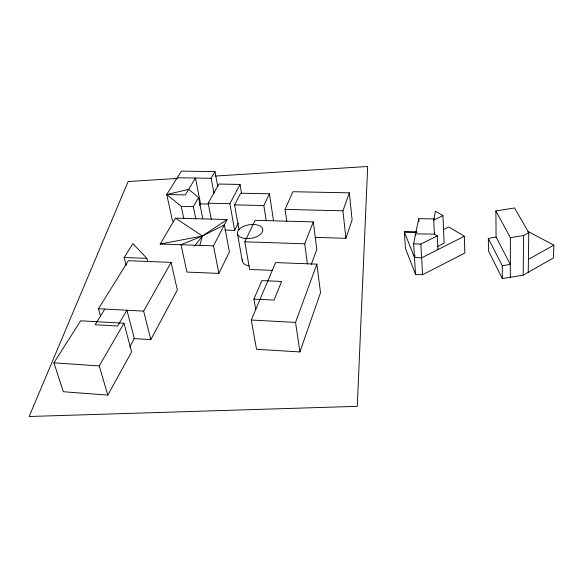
<?xml version="1.0" encoding="UTF-8"?>
<svg xmlns="http://www.w3.org/2000/svg" width="583" height="583" viewBox="0 0 583 583"><rect width="100%" height="100%" fill="white"/><g stroke="black" fill="none" stroke-linecap="round" stroke-linejoin="round"><path stroke-width="0.87" d="M510.314 277.275L510.373 237.682L495.885 210.988L514.549 207.963L528.781 232.697L528.242 272.297M488.343 238.36L502.262 265.724L510.336 264.405L496.089 237.092L488.343 238.36L488.503 250.93L502.313 278.587L523.206 275.161L523.614 235.525L528.781 232.697M527.739 231.947L528.621 231.801L553.85 245.13L553.464 257.934L523.206 275.161M434.692 232.471L434.401 234.118L437.286 235.896L437.928 249.597L437.388 249.262M443.24 229.702L448.772 226.955L464.338 236.261L464.819 253.029L422.602 274.724L415.548 274.396L413.639 243.811L415.584 233.841L434.401 234.126L433.73 220.192L435.355 211.235L442.942 215.557L444.108 243.118L437.323 246.631M414.856 255.624L414.491 257.533L421.626 257.832L464.338 236.261M414.841 255.784L414.491 257.533L404.332 231.925L416.852 232.121M434.481 218.895L418.747 218.698L415.584 233.841L415.694 235.656M199.743 245.625L202.388 236.006L227.115 219.551L175.527 218.144L160.179 244.029L213.487 245.858L227.115 219.551M315.163 237.361L345.879 238.323L352.11 219.944L349.355 192.827L292.863 191.72L285.058 209.406L286.821 221.664M299.924 351.935L320.526 292.688L316.868 264.15L275.57 262.576L251.288 320.038L256.52 349.283L299.924 351.935L295.545 322.414L316.868 264.15M345.879 238.323L342.942 210.813L349.355 192.827M311.256 264.383L316.817 249.495L313.311 221.904L255.077 220.316L244.816 241.814L249.619 269.455L272.254 270.366M307.416 263.939L304.705 243.796L313.311 221.904M253.926 299.101L261.884 280.605L281.589 281.451L274.061 300.07L253.926 299.101L255.755 309.595M266.227 220.797L263.822 205.544L269.412 193.789L240.633 193.206L234.592 204.866L238.986 229.804M218.865 273.405L229.396 251.987L224.368 224.856L202.388 236.006L181.036 244.743L186.954 272.079L218.865 273.405L213.487 245.858M224.885 230.088L234.672 230.38L238.214 223.289M234.672 230.38L229.891 203.715L240.036 184.432L218.895 184.053L208.197 203.212L211.272 219.128M133.616 338.563L150.815 339.598L177.334 290.043L171.096 262.386L128.384 260.71L98.483 308.735L100.655 316.423M107.811 395.121L131.634 351.841L123.968 323.237L80.622 320.803L53.913 362.83L63.336 391.732L107.811 395.121L99.227 365.927L123.968 323.237M129.725 347.009L134.396 338.606L126.912 310.236L117.657 326.035L95.153 324.753L104.787 309.07M150.815 339.598L143.629 311.118L171.096 262.386M199.67 205.42L200.559 203.853L195.443 178.041L185.343 194.911L166.76 194.525L172.459 220.585L173.829 221.751M214.019 193.49L211.155 178.303L215.01 171.606L181.437 171.111L166.76 194.525L181.226 206.375L193.316 206.666L198.577 197.542L188.673 189.358L166.76 194.525M126.198 265.433L124.172 257.511L132.931 243.621L146.887 258.378L147.521 261.031M194.7 246.033L202.388 236.006L175.527 218.144M528.417 259.42L553.85 245.13M433.73 220.192L442.942 215.557M413.639 243.811L420.831 244.088L437.286 235.896M160.179 244.029L202.388 236.006M510.373 237.682L523.614 235.525M177.123 178.449L128.122 181.524L29.15 416.502L357.27 406.336L367.669 166.498L215.229 176.059M416.779 232.121L404.332 231.925L405.455 248.438L415.548 274.396M177.283 177.742L211.155 178.303M208.197 203.212L229.891 203.715M199.801 203.839L208.823 204.05M234.592 204.866L263.822 205.544M285.058 209.406L342.942 210.813M244.816 241.814L304.705 243.796M124.172 257.511L146.887 258.378M98.483 308.735L143.629 311.118M251.288 320.038L295.545 322.414M53.913 362.83L99.227 365.927M181.226 206.375L183.827 218.712M193.316 206.666L195.83 219.04M198.577 197.542L202.76 218.603M215.01 171.606L217.802 186.706M237.427 233.448L242.295 260.856M240.036 184.432L241.53 193.177M269.412 193.789L273.478 220.447M420.831 244.088L422.602 274.724M418.747 218.698L418.9 221.387M495.885 210.988L496.089 237.092M502.262 265.724L502.313 278.587M249.094 265.928A12.607 7.003 -9.6 0 1 242.499 259.056M244.663 238.418A12.833 6.843 -9.5 0 0 262.78 229.469A12.833 6.843 -9.5 0 0 242.892 226.7A12.833 6.843 -9.5 0 0 244.663 238.418"/></g></svg>
